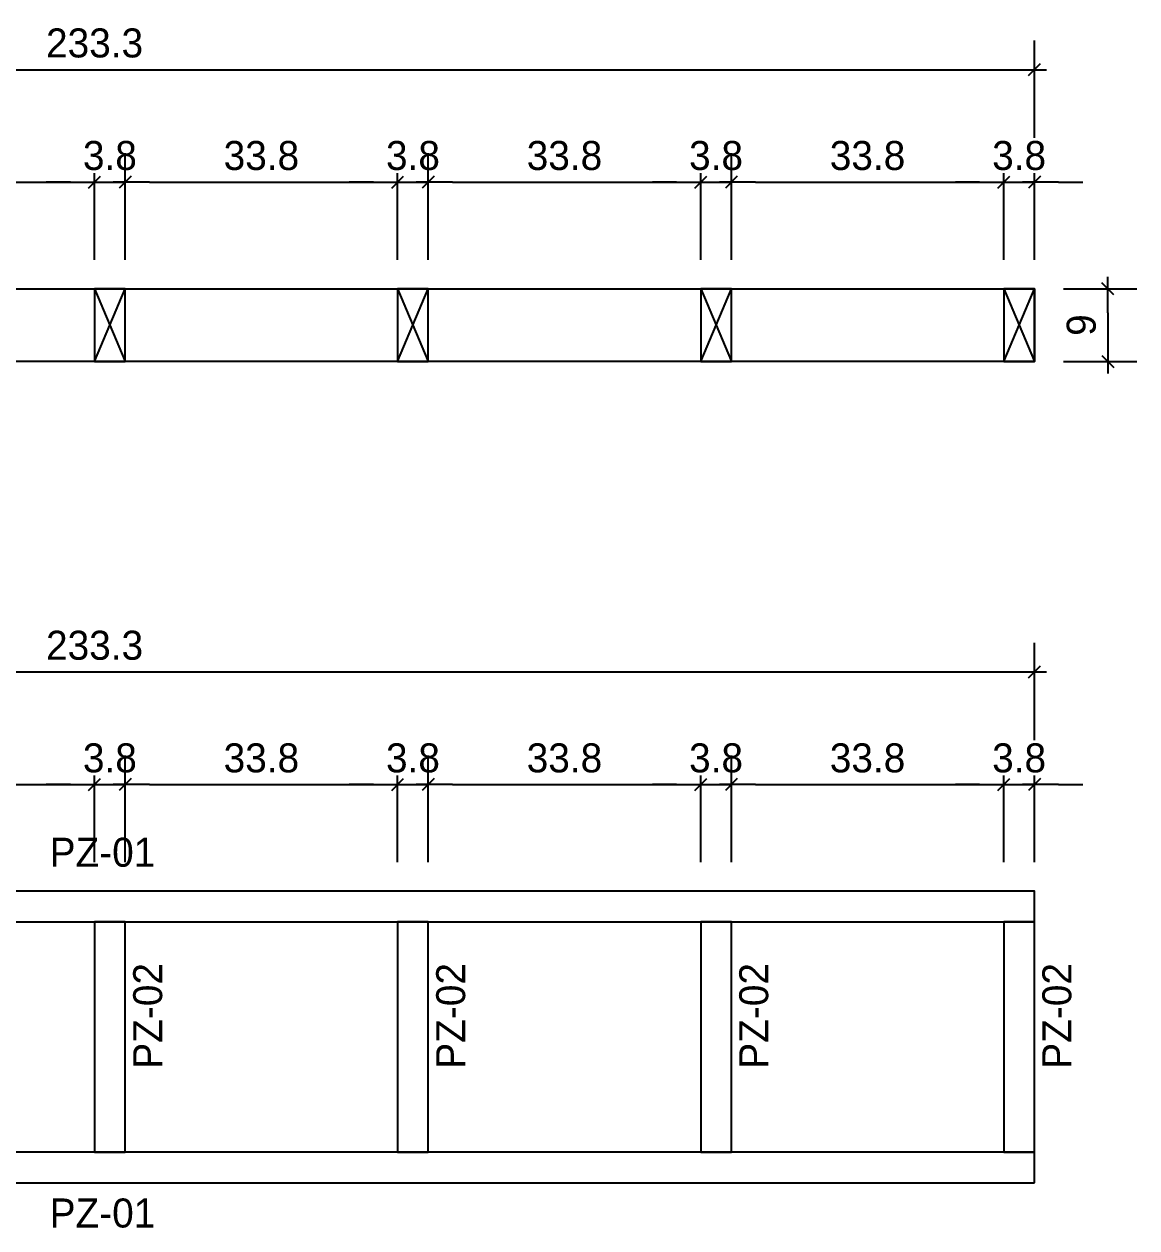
# Model space of a CAD drawing. Header units: millimetres. Extents: x 19458 to 19801, y 4351 to 4752.
# Drawn here: x 19603.18 to 19604.561, y 4507.331 to 4508.825 of the extents above; entities that cross this region are included whole.
import ezdxf

# ---------------------------------------------------------------- set-up
doc = ezdxf.new("R2010")
doc.units = ezdxf.units.MM
for name, color, linetype in [('0 @ 0.2', 7, 'Continuous'), ('PANELES PARED', 2, 'Continuous'), ('TEXTO @ 0.2', 2, 'Continuous')]:
    doc.layers.add(name, color=color, linetype=linetype)
doc.styles.add('century gothic', font='GOTHIC.TTF')
doc.dimstyles.new('ANOTATIVE CM SMCONSTRUCCIONES', dxfattribs={"dimscale": 0, "dimtxt": 0.18, "dimasz": 0.15, "dimexe": 0.18, "dimexo": 0.18, "dimgap": 0.07, "dimtad": 1, "dimdec": 1, "dimlfac": 100, "dimdsep": 46, "dimtxsty": 'century gothic', "dimblk1": 'FLECHA1', "dimblk2": 'FLECHA1', "dimsah": 1, "dimcen": 0.18, "dimdle": 0.075, "dimclrd": 1, "dimclre": 1, "dimclrt": 2, "dimaunit": 1, "dimadec": 0, "dimazin": 2, "dimtfac": 0.75, "dimtdec": 1, "dimtix": 1, "dimtmove": 2, "dimatfit": 3, "dimfxl": 0.09, "dimtvp": 1.5, "dimtfill": 1, "dimtolj": 1, "dimtzin": 0, "dimarcsym": 0})

# ---------------------------------------------------------------- blocks, each defined once
blk = doc.blocks.new('PL10')
at = {"layer": 'PANELES PARED'}
for points in [[(19479.1545, 4507.4583), (19479.1545, 4507.4963), (19476.822, 4507.4963), (19476.822, 4507.4583)], [(19476.822, 4507.1723), (19476.86, 4507.1723), (19476.86, 4507.4583), (19476.822, 4507.4583)], [(19476.86, 4507.1723), (19476.898, 4507.1723), (19476.898, 4507.4583), (19476.86, 4507.4583)], [(19477.2361, 4507.1723), (19477.2741, 4507.1723), (19477.2741, 4507.4583), (19477.2361, 4507.4583)], [(19477.6121, 4507.1723), (19477.6501, 4507.1723), (19477.6501, 4507.4583), (19477.6121, 4507.4583)], [(19477.9882, 4507.1723), (19478.0262, 4507.1723), (19478.0262, 4507.4583), (19477.9882, 4507.4583)], [(19478.3643, 4507.1723), (19478.4023, 4507.1723), (19478.4023, 4507.4583), (19478.3643, 4507.4583)], [(19478.7404, 4507.1723), (19478.7784, 4507.1723), (19478.7784, 4507.4583), (19478.7404, 4507.4583)], [(19479.1165, 4507.1723), (19479.1545, 4507.1723), (19479.1545, 4507.4583), (19479.1165, 4507.4583)], [(19479.1545, 4507.1343), (19479.1545, 4507.1723), (19476.822, 4507.1723), (19476.822, 4507.1343)]]:
    blk.add_lwpolyline(points, close=True, dxfattribs=at)
blk = doc.blocks.new('FLECHA1')
at = {"color": 1}
blk.add_line((-1, 0), (0.496, 0), dxfattribs=at)
at = {"color": 4}
blk.add_line((-0.246, -0.248), (0.248, 0.25), dxfattribs=at)
blk = doc.blocks.new('*D1387')
at = {"color": 1, "lineweight": -2, "transparency": 16777216}
for p, q in [((19604.4696, 4508.4964), (19604.5608, 4508.4964)), ((19604.5248, 4508.4664), (19604.5248, 4508.4364)), ((19604.4696, 4508.4064), (19604.5608, 4508.4064))]:
    blk.add_line(p, q, dxfattribs=at)
at = {"layer": 'Defpoints', "color": 0, "transparency": 16777216}
for p in [(19604.4336, 4508.4964), (19604.4336, 4508.4064), (19604.5248, 4508.4064)]:
    blk.add_point(p, dxfattribs=at)
at = {"color": 1, "lineweight": -2, "transparency": 16777216, "xscale": 0.03, "yscale": 0.03, "zscale": 0.03}
for p, rotation in [((19604.5248, 4508.4964), 90), ((19604.5248, 4508.4064), 270)]:
    blk.add_blockref('FLECHA1', p, dxfattribs=dict(at, rotation=rotation))
at = {"color": 2, "transparency": 16777216, "insert": (19604.4919, 4508.4514), "char_height": 0.036, "attachment_point": 5, "rotation": 90, "style": 'century gothic', "bg_fill": 3, "box_fill_scale": 1.1, "bg_fill_color": 256, "bg_fill_true_color": 13158600, "bg_fill_transparency": 0}
blk.add_mtext('\\A1;9', dxfattribs=at)
blk = doc.blocks.new('PZ1')
at = {"layer": 'PANELES PARED'}
for p, q in [((19503.9863, 4507.8495), (19504.0243, 4507.7595)), ((19503.9863, 4507.7595), (19504.0243, 4507.8495))]:
    blk.add_line(p, q, dxfattribs=at)
blk.add_lwpolyline([(19503.9863, 4507.7595), (19504.0243, 4507.7595), (19504.0243, 4507.8495), (19503.9863, 4507.8495)], close=True, dxfattribs=at)
blk = doc.blocks.new('*D1389')
at = {"color": 1, "lineweight": -2, "transparency": 16777216}
for p, q in [((19602.1011, 4507.7853), (19602.1011, 4508.0571)), ((19604.4336, 4507.7853), (19604.4336, 4508.0571)), ((19602.1311, 4508.0211), (19604.4036, 4508.0211))]:
    blk.add_line(p, q, dxfattribs=at)
at = {"layer": 'Defpoints', "color": 0, "transparency": 16777216}
for p in [(19604.4336, 4508.0211), (19602.1011, 4507.7493), (19604.4336, 4507.7493)]:
    blk.add_point(p, dxfattribs=at)
at = {"color": 1, "lineweight": -2, "transparency": 16777216, "xscale": 0.03, "yscale": 0.03, "zscale": 0.03, "rotation": 180}
blk.add_blockref('FLECHA1', (19602.1011, 4508.0211), dxfattribs=at)
at = {"color": 1, "lineweight": -2, "transparency": 16777216, "xscale": 0.03, "yscale": 0.03, "zscale": 0.03}
blk.add_blockref('FLECHA1', (19604.4336, 4508.0211), dxfattribs=at)
at = {"color": 2, "transparency": 16777216, "insert": (19603.2673, 4508.054), "char_height": 0.036, "attachment_point": 5, "style": 'century gothic', "bg_fill": 3, "box_fill_scale": 1.1, "bg_fill_color": 256, "bg_fill_true_color": 13158600, "bg_fill_transparency": 0}
blk.add_mtext('\\A1;233.3', dxfattribs=at)
blk = doc.blocks.new('*D1395')
at = {"color": 1, "lineweight": -2, "transparency": 16777216}
for p, q in [((19602.9292, 4507.7853), (19602.9292, 4507.9174)), ((19603.2673, 4507.7853), (19603.2673, 4507.9174)), ((19602.9592, 4507.8814), (19603.2373, 4507.8814))]:
    blk.add_line(p, q, dxfattribs=at)
at = {"layer": 'Defpoints', "color": 0, "transparency": 16777216}
for p in [(19603.2673, 4507.8814), (19602.9292, 4507.7493), (19603.2673, 4507.7493)]:
    blk.add_point(p, dxfattribs=at)
at = {"color": 1, "lineweight": -2, "transparency": 16777216, "xscale": 0.03, "yscale": 0.03, "zscale": 0.03, "rotation": 180}
blk.add_blockref('FLECHA1', (19602.9292, 4507.8814), dxfattribs=at)
at = {"color": 1, "lineweight": -2, "transparency": 16777216, "xscale": 0.03, "yscale": 0.03, "zscale": 0.03}
blk.add_blockref('FLECHA1', (19603.2673, 4507.8814), dxfattribs=at)
at = {"color": 2, "transparency": 16777216, "insert": (19603.0983, 4507.9143), "char_height": 0.036, "attachment_point": 5, "style": 'century gothic', "bg_fill": 3, "box_fill_scale": 1.1, "bg_fill_color": 256, "bg_fill_true_color": 13158600, "bg_fill_transparency": 0}
blk.add_mtext('\\A1;33.8', dxfattribs=at)
blk = doc.blocks.new('*D1396')
at = {"color": 1, "lineweight": -2, "transparency": 16777216}
for p, q in [((19603.2673, 4507.7853), (19603.2673, 4507.9174)), ((19603.3053, 4507.7853), (19603.3053, 4507.9174)), ((19603.2373, 4507.8814), (19603.2073, 4507.8814)), ((19603.2673, 4507.8814), (19603.3053, 4507.8814)), ((19603.3353, 4507.8814), (19603.3653, 4507.8814))]:
    blk.add_line(p, q, dxfattribs=at)
at = {"layer": 'Defpoints', "color": 0, "transparency": 16777216}
for p in [(19603.3053, 4507.8814), (19603.2673, 4507.7493), (19603.3053, 4507.7493)]:
    blk.add_point(p, dxfattribs=at)
at = {"color": 1, "lineweight": -2, "transparency": 16777216, "xscale": 0.03, "yscale": 0.03, "zscale": 0.03}
blk.add_blockref('FLECHA1', (19603.2673, 4507.8814), dxfattribs=at)
at = {"color": 1, "lineweight": -2, "transparency": 16777216, "xscale": 0.03, "yscale": 0.03, "zscale": 0.03, "rotation": 180}
blk.add_blockref('FLECHA1', (19603.3053, 4507.8814), dxfattribs=at)
at = {"color": 2, "transparency": 16777216, "insert": (19603.2863, 4507.9143), "char_height": 0.036, "attachment_point": 5, "style": 'century gothic', "bg_fill": 3, "box_fill_scale": 1.1, "bg_fill_color": 256, "bg_fill_true_color": 13158600, "bg_fill_transparency": 0}
blk.add_mtext('\\A1;3.8', dxfattribs=at)
blk = doc.blocks.new('*D1397')
at = {"color": 1, "lineweight": -2, "transparency": 16777216}
for p, q in [((19603.3053, 4507.7853), (19603.3053, 4507.9174)), ((19603.6434, 4507.7853), (19603.6434, 4507.9174)), ((19603.3353, 4507.8814), (19603.6134, 4507.8814))]:
    blk.add_line(p, q, dxfattribs=at)
at = {"layer": 'Defpoints', "color": 0, "transparency": 16777216}
for p in [(19603.6434, 4507.8814), (19603.3053, 4507.7493), (19603.6434, 4507.7493)]:
    blk.add_point(p, dxfattribs=at)
at = {"color": 1, "lineweight": -2, "transparency": 16777216, "xscale": 0.03, "yscale": 0.03, "zscale": 0.03, "rotation": 180}
blk.add_blockref('FLECHA1', (19603.3053, 4507.8814), dxfattribs=at)
at = {"color": 1, "lineweight": -2, "transparency": 16777216, "xscale": 0.03, "yscale": 0.03, "zscale": 0.03}
blk.add_blockref('FLECHA1', (19603.6434, 4507.8814), dxfattribs=at)
at = {"color": 2, "transparency": 16777216, "insert": (19603.4743, 4507.9143), "char_height": 0.036, "attachment_point": 5, "style": 'century gothic', "bg_fill": 3, "box_fill_scale": 1.1, "bg_fill_color": 256, "bg_fill_true_color": 13158600, "bg_fill_transparency": 0}
blk.add_mtext('\\A1;33.8', dxfattribs=at)
blk = doc.blocks.new('*D1398')
at = {"color": 1, "lineweight": -2, "transparency": 16777216}
for p, q in [((19603.6434, 4507.7853), (19603.6434, 4507.9174)), ((19603.6814, 4507.7853), (19603.6814, 4507.9174)), ((19603.6134, 4507.8814), (19603.5834, 4507.8814)), ((19603.6434, 4507.8814), (19603.6814, 4507.8814)), ((19603.7114, 4507.8814), (19603.7414, 4507.8814))]:
    blk.add_line(p, q, dxfattribs=at)
at = {"layer": 'Defpoints', "color": 0, "transparency": 16777216}
for p in [(19603.6814, 4507.8814), (19603.6434, 4507.7493), (19603.6814, 4507.7493)]:
    blk.add_point(p, dxfattribs=at)
at = {"color": 1, "lineweight": -2, "transparency": 16777216, "xscale": 0.03, "yscale": 0.03, "zscale": 0.03}
blk.add_blockref('FLECHA1', (19603.6434, 4507.8814), dxfattribs=at)
at = {"color": 1, "lineweight": -2, "transparency": 16777216, "xscale": 0.03, "yscale": 0.03, "zscale": 0.03, "rotation": 180}
blk.add_blockref('FLECHA1', (19603.6814, 4507.8814), dxfattribs=at)
at = {"color": 2, "transparency": 16777216, "insert": (19603.6624, 4507.9143), "char_height": 0.036, "attachment_point": 5, "style": 'century gothic', "bg_fill": 3, "box_fill_scale": 1.1, "bg_fill_color": 256, "bg_fill_true_color": 13158600, "bg_fill_transparency": 0}
blk.add_mtext('\\A1;3.8', dxfattribs=at)
blk = doc.blocks.new('*D1399')
at = {"color": 1, "lineweight": -2, "transparency": 16777216}
for p, q in [((19603.6814, 4507.7853), (19603.6814, 4507.9174)), ((19604.0195, 4507.7853), (19604.0195, 4507.9174)), ((19603.7114, 4507.8814), (19603.9895, 4507.8814))]:
    blk.add_line(p, q, dxfattribs=at)
at = {"layer": 'Defpoints', "color": 0, "transparency": 16777216}
for p in [(19604.0195, 4507.8814), (19603.6814, 4507.7493), (19604.0195, 4507.7493)]:
    blk.add_point(p, dxfattribs=at)
at = {"color": 1, "lineweight": -2, "transparency": 16777216, "xscale": 0.03, "yscale": 0.03, "zscale": 0.03, "rotation": 180}
blk.add_blockref('FLECHA1', (19603.6814, 4507.8814), dxfattribs=at)
at = {"color": 1, "lineweight": -2, "transparency": 16777216, "xscale": 0.03, "yscale": 0.03, "zscale": 0.03}
blk.add_blockref('FLECHA1', (19604.0195, 4507.8814), dxfattribs=at)
at = {"color": 2, "transparency": 16777216, "insert": (19603.8504, 4507.9143), "char_height": 0.036, "attachment_point": 5, "style": 'century gothic', "bg_fill": 3, "box_fill_scale": 1.1, "bg_fill_color": 256, "bg_fill_true_color": 13158600, "bg_fill_transparency": 0}
blk.add_mtext('\\A1;33.8', dxfattribs=at)
blk = doc.blocks.new('*D1400')
at = {"color": 1, "lineweight": -2, "transparency": 16777216}
for p, q in [((19604.0195, 4507.7853), (19604.0195, 4507.9174)), ((19604.0575, 4507.7853), (19604.0575, 4507.9174)), ((19603.9895, 4507.8814), (19603.9595, 4507.8814)), ((19604.0195, 4507.8814), (19604.0575, 4507.8814)), ((19604.0875, 4507.8814), (19604.1175, 4507.8814))]:
    blk.add_line(p, q, dxfattribs=at)
at = {"layer": 'Defpoints', "color": 0, "transparency": 16777216}
for p in [(19604.0575, 4507.8814), (19604.0195, 4507.7493), (19604.0575, 4507.7493)]:
    blk.add_point(p, dxfattribs=at)
at = {"color": 1, "lineweight": -2, "transparency": 16777216, "xscale": 0.03, "yscale": 0.03, "zscale": 0.03}
blk.add_blockref('FLECHA1', (19604.0195, 4507.8814), dxfattribs=at)
at = {"color": 1, "lineweight": -2, "transparency": 16777216, "xscale": 0.03, "yscale": 0.03, "zscale": 0.03, "rotation": 180}
blk.add_blockref('FLECHA1', (19604.0575, 4507.8814), dxfattribs=at)
at = {"color": 2, "transparency": 16777216, "insert": (19604.0385, 4507.9143), "char_height": 0.036, "attachment_point": 5, "style": 'century gothic', "bg_fill": 3, "box_fill_scale": 1.1, "bg_fill_color": 256, "bg_fill_true_color": 13158600, "bg_fill_transparency": 0}
blk.add_mtext('\\A1;3.8', dxfattribs=at)
blk = doc.blocks.new('*D1401')
at = {"color": 1, "lineweight": -2, "transparency": 16777216}
for p, q in [((19604.0575, 4507.7853), (19604.0575, 4507.9174)), ((19604.3956, 4507.7853), (19604.3956, 4507.9174)), ((19604.0875, 4507.8814), (19604.3656, 4507.8814))]:
    blk.add_line(p, q, dxfattribs=at)
at = {"layer": 'Defpoints', "color": 0, "transparency": 16777216}
for p in [(19604.3956, 4507.8814), (19604.0575, 4507.7493), (19604.3956, 4507.7493)]:
    blk.add_point(p, dxfattribs=at)
at = {"color": 1, "lineweight": -2, "transparency": 16777216, "xscale": 0.03, "yscale": 0.03, "zscale": 0.03, "rotation": 180}
blk.add_blockref('FLECHA1', (19604.0575, 4507.8814), dxfattribs=at)
at = {"color": 1, "lineweight": -2, "transparency": 16777216, "xscale": 0.03, "yscale": 0.03, "zscale": 0.03}
blk.add_blockref('FLECHA1', (19604.3956, 4507.8814), dxfattribs=at)
at = {"color": 2, "transparency": 16777216, "insert": (19604.2265, 4507.9143), "char_height": 0.036, "attachment_point": 5, "style": 'century gothic', "bg_fill": 3, "box_fill_scale": 1.1, "bg_fill_color": 256, "bg_fill_true_color": 13158600, "bg_fill_transparency": 0}
blk.add_mtext('\\A1;33.8', dxfattribs=at)
blk = doc.blocks.new('*D1402')
at = {"color": 1, "lineweight": -2, "transparency": 16777216}
for p, q in [((19604.3956, 4507.7853), (19604.3956, 4507.9174)), ((19604.4336, 4507.7853), (19604.4336, 4507.9174)), ((19604.3656, 4507.8814), (19604.3356, 4507.8814)), ((19604.3956, 4507.8814), (19604.4336, 4507.8814)), ((19604.4636, 4507.8814), (19604.4936, 4507.8814))]:
    blk.add_line(p, q, dxfattribs=at)
at = {"layer": 'Defpoints', "color": 0, "transparency": 16777216}
for p in [(19604.4336, 4507.8814), (19604.3956, 4507.7493), (19604.4336, 4507.7493)]:
    blk.add_point(p, dxfattribs=at)
at = {"color": 1, "lineweight": -2, "transparency": 16777216, "xscale": 0.03, "yscale": 0.03, "zscale": 0.03}
blk.add_blockref('FLECHA1', (19604.3956, 4507.8814), dxfattribs=at)
at = {"color": 1, "lineweight": -2, "transparency": 16777216, "xscale": 0.03, "yscale": 0.03, "zscale": 0.03, "rotation": 180}
blk.add_blockref('FLECHA1', (19604.4336, 4507.8814), dxfattribs=at)
at = {"color": 2, "transparency": 16777216, "insert": (19604.4146, 4507.9143), "char_height": 0.036, "attachment_point": 5, "style": 'century gothic', "bg_fill": 3, "box_fill_scale": 1.1, "bg_fill_color": 256, "bg_fill_true_color": 13158600, "bg_fill_transparency": 0}
blk.add_mtext('\\A1;3.8', dxfattribs=at)
blk = doc.blocks.new('*D1404')
at = {"color": 1, "lineweight": -2, "transparency": 16777216}
for p, q in [((19602.1011, 4508.5324), (19602.1011, 4508.8042)), ((19604.4336, 4508.5324), (19604.4336, 4508.8042)), ((19602.1311, 4508.7682), (19604.4036, 4508.7682))]:
    blk.add_line(p, q, dxfattribs=at)
at = {"layer": 'Defpoints', "color": 0, "transparency": 16777216}
for p in [(19604.4336, 4508.7682), (19602.1011, 4508.4964), (19604.4336, 4508.4964)]:
    blk.add_point(p, dxfattribs=at)
at = {"color": 1, "lineweight": -2, "transparency": 16777216, "xscale": 0.03, "yscale": 0.03, "zscale": 0.03, "rotation": 180}
blk.add_blockref('FLECHA1', (19602.1011, 4508.7682), dxfattribs=at)
at = {"color": 1, "lineweight": -2, "transparency": 16777216, "xscale": 0.03, "yscale": 0.03, "zscale": 0.03}
blk.add_blockref('FLECHA1', (19604.4336, 4508.7682), dxfattribs=at)
at = {"color": 2, "transparency": 16777216, "insert": (19603.2673, 4508.8011), "char_height": 0.036, "attachment_point": 5, "style": 'century gothic', "bg_fill": 3, "box_fill_scale": 1.1, "bg_fill_color": 256, "bg_fill_true_color": 13158600, "bg_fill_transparency": 0}
blk.add_mtext('\\A1;233.3', dxfattribs=at)
blk = doc.blocks.new('*D1410')
at = {"color": 1, "lineweight": -2, "transparency": 16777216}
for p, q in [((19602.9292, 4508.5324), (19602.9292, 4508.6646)), ((19603.2673, 4508.5324), (19603.2673, 4508.6646)), ((19602.9592, 4508.6286), (19603.2373, 4508.6286))]:
    blk.add_line(p, q, dxfattribs=at)
at = {"layer": 'Defpoints', "color": 0, "transparency": 16777216}
for p in [(19603.2673, 4508.6286), (19602.9292, 4508.4964), (19603.2673, 4508.4964)]:
    blk.add_point(p, dxfattribs=at)
at = {"color": 1, "lineweight": -2, "transparency": 16777216, "xscale": 0.03, "yscale": 0.03, "zscale": 0.03, "rotation": 180}
blk.add_blockref('FLECHA1', (19602.9292, 4508.6286), dxfattribs=at)
at = {"color": 1, "lineweight": -2, "transparency": 16777216, "xscale": 0.03, "yscale": 0.03, "zscale": 0.03}
blk.add_blockref('FLECHA1', (19603.2673, 4508.6286), dxfattribs=at)
at = {"color": 2, "transparency": 16777216, "insert": (19603.0983, 4508.6615), "char_height": 0.036, "attachment_point": 5, "style": 'century gothic', "bg_fill": 3, "box_fill_scale": 1.1, "bg_fill_color": 256, "bg_fill_true_color": 13158600, "bg_fill_transparency": 0}
blk.add_mtext('\\A1;33.8', dxfattribs=at)
blk = doc.blocks.new('*D1411')
at = {"color": 1, "lineweight": -2, "transparency": 16777216}
for p, q in [((19603.2673, 4508.5324), (19603.2673, 4508.6646)), ((19603.3053, 4508.5324), (19603.3053, 4508.6646)), ((19603.2373, 4508.6286), (19603.2073, 4508.6286)), ((19603.2673, 4508.6286), (19603.3053, 4508.6286)), ((19603.3353, 4508.6286), (19603.3653, 4508.6286))]:
    blk.add_line(p, q, dxfattribs=at)
at = {"layer": 'Defpoints', "color": 0, "transparency": 16777216}
for p in [(19603.3053, 4508.6286), (19603.2673, 4508.4964), (19603.3053, 4508.4964)]:
    blk.add_point(p, dxfattribs=at)
at = {"color": 1, "lineweight": -2, "transparency": 16777216, "xscale": 0.03, "yscale": 0.03, "zscale": 0.03}
blk.add_blockref('FLECHA1', (19603.2673, 4508.6286), dxfattribs=at)
at = {"color": 1, "lineweight": -2, "transparency": 16777216, "xscale": 0.03, "yscale": 0.03, "zscale": 0.03, "rotation": 180}
blk.add_blockref('FLECHA1', (19603.3053, 4508.6286), dxfattribs=at)
at = {"color": 2, "transparency": 16777216, "insert": (19603.2863, 4508.6615), "char_height": 0.036, "attachment_point": 5, "style": 'century gothic', "bg_fill": 3, "box_fill_scale": 1.1, "bg_fill_color": 256, "bg_fill_true_color": 13158600, "bg_fill_transparency": 0}
blk.add_mtext('\\A1;3.8', dxfattribs=at)
blk = doc.blocks.new('*D1412')
at = {"color": 1, "lineweight": -2, "transparency": 16777216}
for p, q in [((19603.3053, 4508.5324), (19603.3053, 4508.6646)), ((19603.6434, 4508.5324), (19603.6434, 4508.6646)), ((19603.3353, 4508.6286), (19603.6134, 4508.6286))]:
    blk.add_line(p, q, dxfattribs=at)
at = {"layer": 'Defpoints', "color": 0, "transparency": 16777216}
for p in [(19603.6434, 4508.6286), (19603.3053, 4508.4964), (19603.6434, 4508.4964)]:
    blk.add_point(p, dxfattribs=at)
at = {"color": 1, "lineweight": -2, "transparency": 16777216, "xscale": 0.03, "yscale": 0.03, "zscale": 0.03, "rotation": 180}
blk.add_blockref('FLECHA1', (19603.3053, 4508.6286), dxfattribs=at)
at = {"color": 1, "lineweight": -2, "transparency": 16777216, "xscale": 0.03, "yscale": 0.03, "zscale": 0.03}
blk.add_blockref('FLECHA1', (19603.6434, 4508.6286), dxfattribs=at)
at = {"color": 2, "transparency": 16777216, "insert": (19603.4743, 4508.6615), "char_height": 0.036, "attachment_point": 5, "style": 'century gothic', "bg_fill": 3, "box_fill_scale": 1.1, "bg_fill_color": 256, "bg_fill_true_color": 13158600, "bg_fill_transparency": 0}
blk.add_mtext('\\A1;33.8', dxfattribs=at)
blk = doc.blocks.new('*D1413')
at = {"color": 1, "lineweight": -2, "transparency": 16777216}
for p, q in [((19603.6434, 4508.5324), (19603.6434, 4508.6646)), ((19603.6814, 4508.5324), (19603.6814, 4508.6646)), ((19603.6134, 4508.6286), (19603.5834, 4508.6286)), ((19603.6434, 4508.6286), (19603.6814, 4508.6286)), ((19603.7114, 4508.6286), (19603.7414, 4508.6286))]:
    blk.add_line(p, q, dxfattribs=at)
at = {"layer": 'Defpoints', "color": 0, "transparency": 16777216}
for p in [(19603.6814, 4508.6286), (19603.6434, 4508.4964), (19603.6814, 4508.4964)]:
    blk.add_point(p, dxfattribs=at)
at = {"color": 1, "lineweight": -2, "transparency": 16777216, "xscale": 0.03, "yscale": 0.03, "zscale": 0.03}
blk.add_blockref('FLECHA1', (19603.6434, 4508.6286), dxfattribs=at)
at = {"color": 1, "lineweight": -2, "transparency": 16777216, "xscale": 0.03, "yscale": 0.03, "zscale": 0.03, "rotation": 180}
blk.add_blockref('FLECHA1', (19603.6814, 4508.6286), dxfattribs=at)
at = {"color": 2, "transparency": 16777216, "insert": (19603.6624, 4508.6615), "char_height": 0.036, "attachment_point": 5, "style": 'century gothic', "bg_fill": 3, "box_fill_scale": 1.1, "bg_fill_color": 256, "bg_fill_true_color": 13158600, "bg_fill_transparency": 0}
blk.add_mtext('\\A1;3.8', dxfattribs=at)
blk = doc.blocks.new('*D1414')
at = {"color": 1, "lineweight": -2, "transparency": 16777216}
for p, q in [((19603.6814, 4508.5324), (19603.6814, 4508.6646)), ((19604.0195, 4508.5324), (19604.0195, 4508.6646)), ((19603.7114, 4508.6286), (19603.9895, 4508.6286))]:
    blk.add_line(p, q, dxfattribs=at)
at = {"layer": 'Defpoints', "color": 0, "transparency": 16777216}
for p in [(19604.0195, 4508.6286), (19603.6814, 4508.4964), (19604.0195, 4508.4964)]:
    blk.add_point(p, dxfattribs=at)
at = {"color": 1, "lineweight": -2, "transparency": 16777216, "xscale": 0.03, "yscale": 0.03, "zscale": 0.03, "rotation": 180}
blk.add_blockref('FLECHA1', (19603.6814, 4508.6286), dxfattribs=at)
at = {"color": 1, "lineweight": -2, "transparency": 16777216, "xscale": 0.03, "yscale": 0.03, "zscale": 0.03}
blk.add_blockref('FLECHA1', (19604.0195, 4508.6286), dxfattribs=at)
at = {"color": 2, "transparency": 16777216, "insert": (19603.8504, 4508.6615), "char_height": 0.036, "attachment_point": 5, "style": 'century gothic', "bg_fill": 3, "box_fill_scale": 1.1, "bg_fill_color": 256, "bg_fill_true_color": 13158600, "bg_fill_transparency": 0}
blk.add_mtext('\\A1;33.8', dxfattribs=at)
blk = doc.blocks.new('*D1415')
at = {"color": 1, "lineweight": -2, "transparency": 16777216}
for p, q in [((19604.0195, 4508.5324), (19604.0195, 4508.6646)), ((19604.0575, 4508.5324), (19604.0575, 4508.6646)), ((19603.9895, 4508.6286), (19603.9595, 4508.6286)), ((19604.0195, 4508.6286), (19604.0575, 4508.6286)), ((19604.0875, 4508.6286), (19604.1175, 4508.6286))]:
    blk.add_line(p, q, dxfattribs=at)
at = {"layer": 'Defpoints', "color": 0, "transparency": 16777216}
for p in [(19604.0575, 4508.6286), (19604.0195, 4508.4964), (19604.0575, 4508.4964)]:
    blk.add_point(p, dxfattribs=at)
at = {"color": 1, "lineweight": -2, "transparency": 16777216, "xscale": 0.03, "yscale": 0.03, "zscale": 0.03}
blk.add_blockref('FLECHA1', (19604.0195, 4508.6286), dxfattribs=at)
at = {"color": 1, "lineweight": -2, "transparency": 16777216, "xscale": 0.03, "yscale": 0.03, "zscale": 0.03, "rotation": 180}
blk.add_blockref('FLECHA1', (19604.0575, 4508.6286), dxfattribs=at)
at = {"color": 2, "transparency": 16777216, "insert": (19604.0385, 4508.6615), "char_height": 0.036, "attachment_point": 5, "style": 'century gothic', "bg_fill": 3, "box_fill_scale": 1.1, "bg_fill_color": 256, "bg_fill_true_color": 13158600, "bg_fill_transparency": 0}
blk.add_mtext('\\A1;3.8', dxfattribs=at)
blk = doc.blocks.new('*D1416')
at = {"color": 1, "lineweight": -2, "transparency": 16777216}
for p, q in [((19604.0575, 4508.5324), (19604.0575, 4508.6646)), ((19604.3956, 4508.5324), (19604.3956, 4508.6646)), ((19604.0875, 4508.6286), (19604.3656, 4508.6286))]:
    blk.add_line(p, q, dxfattribs=at)
at = {"layer": 'Defpoints', "color": 0, "transparency": 16777216}
for p in [(19604.3956, 4508.6286), (19604.0575, 4508.4964), (19604.3956, 4508.4964)]:
    blk.add_point(p, dxfattribs=at)
at = {"color": 1, "lineweight": -2, "transparency": 16777216, "xscale": 0.03, "yscale": 0.03, "zscale": 0.03, "rotation": 180}
blk.add_blockref('FLECHA1', (19604.0575, 4508.6286), dxfattribs=at)
at = {"color": 1, "lineweight": -2, "transparency": 16777216, "xscale": 0.03, "yscale": 0.03, "zscale": 0.03}
blk.add_blockref('FLECHA1', (19604.3956, 4508.6286), dxfattribs=at)
at = {"color": 2, "transparency": 16777216, "insert": (19604.2265, 4508.6615), "char_height": 0.036, "attachment_point": 5, "style": 'century gothic', "bg_fill": 3, "box_fill_scale": 1.1, "bg_fill_color": 256, "bg_fill_true_color": 13158600, "bg_fill_transparency": 0}
blk.add_mtext('\\A1;33.8', dxfattribs=at)
blk = doc.blocks.new('*D1417')
at = {"color": 1, "lineweight": -2, "transparency": 16777216}
for p, q in [((19604.3956, 4508.5324), (19604.3956, 4508.6646)), ((19604.4336, 4508.5324), (19604.4336, 4508.6646)), ((19604.3656, 4508.6286), (19604.3356, 4508.6286)), ((19604.3956, 4508.6286), (19604.4336, 4508.6286)), ((19604.4636, 4508.6286), (19604.4936, 4508.6286))]:
    blk.add_line(p, q, dxfattribs=at)
at = {"layer": 'Defpoints', "color": 0, "transparency": 16777216}
for p in [(19604.4336, 4508.6286), (19604.3956, 4508.4964), (19604.4336, 4508.4964)]:
    blk.add_point(p, dxfattribs=at)
at = {"color": 1, "lineweight": -2, "transparency": 16777216, "xscale": 0.03, "yscale": 0.03, "zscale": 0.03}
blk.add_blockref('FLECHA1', (19604.3956, 4508.6286), dxfattribs=at)
at = {"color": 1, "lineweight": -2, "transparency": 16777216, "xscale": 0.03, "yscale": 0.03, "zscale": 0.03, "rotation": 180}
blk.add_blockref('FLECHA1', (19604.4336, 4508.6286), dxfattribs=at)
at = {"color": 2, "transparency": 16777216, "insert": (19604.4146, 4508.6615), "char_height": 0.036, "attachment_point": 5, "style": 'century gothic', "bg_fill": 3, "box_fill_scale": 1.1, "bg_fill_color": 256, "bg_fill_true_color": 13158600, "bg_fill_transparency": 0}
blk.add_mtext('\\A1;3.8', dxfattribs=at)

msp = doc.modelspace()

# ---------------------------------------------------------------- linework, layer by layer
at = {"layer": 'PANELES PARED'}
msp.add_lwpolyline([(19602.1011, 4508.4964), (19604.4336, 4508.4964), (19604.4336, 4508.4064), (19602.1011, 4508.4064)], close=True, dxfattribs=at)

# ---------------------------------------------------------------- block references
for name, p in [('PZ1', (99.281, 0.6469)), ('PZ1', (99.6571, 0.6469)), ('PZ1', (100.0332, 0.6469)), ('PL10', (125.2791, 0.253))]:
    msp.add_blockref(name, p)

# ---------------------------------------------------------------- texts
at = {"layer": 'TEXTO @ 0.2', "color": 2, "char_height": 0.036, "width": 0.095414, "attachment_point": 1, "rotation": 90, "style": 'century gothic'}
for insert in [(19603.3152, 4507.529), (19603.6912, 4507.529), (19604.0673, 4507.529), (19604.4434, 4507.529)]:
    msp.add_mtext('PZ-02 ', dxfattribs=dict(at, insert=insert))
at = {"layer": 'TEXTO @ 0.2', "color": 2, "insert": (19603.2116, 4507.368), "char_height": 0.036, "width": 0.095414, "attachment_point": 1, "style": 'century gothic'}
msp.add_mtext('PZ-01 ', dxfattribs=at)

# ---------------------------------------------------------------- next in the draw order: dimensions: what is measured, and where the dimension line sits
at = {"layer": '0 @ 0.2'}
dim = msp.add_linear_dim(base=(19604.5248, 4508.4064), p1=(19604.4336, 4508.4964), p2=(19604.4336, 4508.4064), angle=90, dimstyle='ANOTATIVE CM SMCONSTRUCCIONES', override={"dimscale": 0.2, "dimtix": 1, "dimtofl": 1, "dimtmove": 2, "dimatfit": 3}, dxfattribs=at)
dim.commit()
dim.dimension.update_dxf_attribs({"geometry": '*D1387', "text_midpoint": (19604.4919, 4508.4514)})
dim = msp.add_linear_dim(base=(19604.43357, 4508.0211), p1=(19602.10105, 4507.74926), p2=(19604.43357, 4507.74926), dimstyle='ANOTATIVE CM SMCONSTRUCCIONES', override={"dimscale": 0.2, "dimtix": 1, "dimtofl": 1, "dimtmove": 2, "dimatfit": 3}, dxfattribs=at)
dim.commit()
dim.dimension.update_dxf_attribs({"geometry": '*D1389', "text_midpoint": (19603.26731, 4508.05401)})

# ---------------------------------------------------------------- next in the draw order: block references
msp.add_blockref('PZ1', (100.4093, 0.6469))

# ---------------------------------------------------------------- next in the draw order: dimensions: what is measured, and where the dimension line sits
dim = msp.add_linear_dim(base=(19603.2673, 4507.8814), p1=(19602.9292, 4507.7493), p2=(19603.2673, 4507.7493), dimstyle='ANOTATIVE CM SMCONSTRUCCIONES', override={"dimscale": 0.2, "dimtix": 1, "dimtofl": 1, "dimtmove": 2, "dimatfit": 3}, dxfattribs=at)
dim.commit()
dim.dimension.update_dxf_attribs({"geometry": '*D1395', "text_midpoint": (19603.0983, 4507.9143)})

# ---------------------------------------------------------------- next in the draw order: dimensions: what is measured, and where the dimension line sits
for base, p1, p2, picture, middle in [((19604.43357, 4508.76822), (19602.10105, 4508.49638), (19604.43357, 4508.49638), '*D1404', (19603.26731, 4508.80113)), ((19603.3053, 4507.8814), (19603.2673, 4507.7493), (19603.3053, 4507.7493), '*D1396', (19603.2863, 4507.9143))]:
    dim = msp.add_linear_dim(base=base, p1=p1, p2=p2, dimstyle='ANOTATIVE CM SMCONSTRUCCIONES', override={"dimscale": 0.2, "dimtix": 1, "dimtofl": 1, "dimtmove": 2, "dimatfit": 3}, dxfattribs=at)
    dim.commit()
    dim.dimension.update_dxf_attribs({"geometry": picture, "text_midpoint": middle})

# ---------------------------------------------------------------- next in the draw order: dimensions: what is measured, and where the dimension line sits
for base, p1, p2, picture, middle in [((19603.2673, 4508.6286), (19602.9292, 4508.4964), (19603.2673, 4508.4964), '*D1410', (19603.0983, 4508.6615)), ((19603.6434, 4507.8814), (19603.3053, 4507.7493), (19603.6434, 4507.7493), '*D1397', (19603.4743, 4507.9143))]:
    dim = msp.add_linear_dim(base=base, p1=p1, p2=p2, dimstyle='ANOTATIVE CM SMCONSTRUCCIONES', override={"dimscale": 0.2, "dimtix": 1, "dimtofl": 1, "dimtmove": 2, "dimatfit": 3}, dxfattribs=at)
    dim.commit()
    dim.dimension.update_dxf_attribs({"geometry": picture, "text_midpoint": middle})

# ---------------------------------------------------------------- next in the draw order: texts
at = {"layer": 'TEXTO @ 0.2', "color": 2, "insert": (19603.2116, 4507.8155), "char_height": 0.036, "width": 0.095414, "attachment_point": 1, "style": 'century gothic'}
msp.add_mtext('PZ-01 ', dxfattribs=at)

# ---------------------------------------------------------------- next in the draw order: dimensions: what is measured, and where the dimension line sits
at = {"layer": '0 @ 0.2'}
for base, p1, p2, picture, middle in [((19603.3053, 4508.6286), (19603.2673, 4508.4964), (19603.3053, 4508.4964), '*D1411', (19603.2863, 4508.6615)), ((19603.6814, 4507.8814), (19603.6434, 4507.7493), (19603.6814, 4507.7493), '*D1398', (19603.6624, 4507.9143))]:
    dim = msp.add_linear_dim(base=base, p1=p1, p2=p2, dimstyle='ANOTATIVE CM SMCONSTRUCCIONES', override={"dimscale": 0.2, "dimtix": 1, "dimtofl": 1, "dimtmove": 2, "dimatfit": 3}, dxfattribs=at)
    dim.commit()
    dim.dimension.update_dxf_attribs({"geometry": picture, "text_midpoint": middle})

# ---------------------------------------------------------------- next in the draw order: dimensions: what is measured, and where the dimension line sits
for base, p1, p2, picture, middle in [((19603.6434, 4508.6286), (19603.3053, 4508.4964), (19603.6434, 4508.4964), '*D1412', (19603.4743, 4508.6615)), ((19604.0195, 4507.8814), (19603.6814, 4507.7493), (19604.0195, 4507.7493), '*D1399', (19603.8504, 4507.9143))]:
    dim = msp.add_linear_dim(base=base, p1=p1, p2=p2, dimstyle='ANOTATIVE CM SMCONSTRUCCIONES', override={"dimscale": 0.2, "dimtix": 1, "dimtofl": 1, "dimtmove": 2, "dimatfit": 3}, dxfattribs=at)
    dim.commit()
    dim.dimension.update_dxf_attribs({"geometry": picture, "text_midpoint": middle})

# ---------------------------------------------------------------- next in the draw order: dimensions: what is measured, and where the dimension line sits
for base, p1, p2, picture, middle in [((19603.6814, 4508.6286), (19603.6434, 4508.4964), (19603.6814, 4508.4964), '*D1413', (19603.6624, 4508.6615)), ((19604.0575, 4507.8814), (19604.0195, 4507.7493), (19604.0575, 4507.7493), '*D1400', (19604.0385, 4507.9143))]:
    dim = msp.add_linear_dim(base=base, p1=p1, p2=p2, dimstyle='ANOTATIVE CM SMCONSTRUCCIONES', override={"dimscale": 0.2, "dimtix": 1, "dimtofl": 1, "dimtmove": 2, "dimatfit": 3}, dxfattribs=at)
    dim.commit()
    dim.dimension.update_dxf_attribs({"geometry": picture, "text_midpoint": middle})

# ---------------------------------------------------------------- next in the draw order: dimensions: what is measured, and where the dimension line sits
for base, p1, p2, picture, middle in [((19604.0195, 4508.6286), (19603.6814, 4508.4964), (19604.0195, 4508.4964), '*D1414', (19603.8504, 4508.6615)), ((19604.3956, 4507.8814), (19604.0575, 4507.7493), (19604.3956, 4507.7493), '*D1401', (19604.2265, 4507.9143))]:
    dim = msp.add_linear_dim(base=base, p1=p1, p2=p2, dimstyle='ANOTATIVE CM SMCONSTRUCCIONES', override={"dimscale": 0.2, "dimtix": 1, "dimtofl": 1, "dimtmove": 2, "dimatfit": 3}, dxfattribs=at)
    dim.commit()
    dim.dimension.update_dxf_attribs({"geometry": picture, "text_midpoint": middle})

# ---------------------------------------------------------------- next in the draw order: dimensions: what is measured, and where the dimension line sits
for base, p1, p2, picture, middle in [((19604.0575, 4508.6286), (19604.0195, 4508.4964), (19604.0575, 4508.4964), '*D1415', (19604.0385, 4508.6615)), ((19604.4336, 4507.8814), (19604.3956, 4507.7493), (19604.4336, 4507.7493), '*D1402', (19604.4146, 4507.9143))]:
    dim = msp.add_linear_dim(base=base, p1=p1, p2=p2, dimstyle='ANOTATIVE CM SMCONSTRUCCIONES', override={"dimscale": 0.2, "dimtix": 1, "dimtofl": 1, "dimtmove": 2, "dimatfit": 3}, dxfattribs=at)
    dim.commit()
    dim.dimension.update_dxf_attribs({"geometry": picture, "text_midpoint": middle})

# ---------------------------------------------------------------- next in the draw order: dimensions: what is measured, and where the dimension line sits
dim = msp.add_linear_dim(base=(19604.3956, 4508.6286), p1=(19604.0575, 4508.4964), p2=(19604.3956, 4508.4964), dimstyle='ANOTATIVE CM SMCONSTRUCCIONES', override={"dimscale": 0.2, "dimtix": 1, "dimtofl": 1, "dimtmove": 2, "dimatfit": 3}, dxfattribs=at)
dim.commit()
dim.dimension.update_dxf_attribs({"geometry": '*D1416', "text_midpoint": (19604.2265, 4508.6615)})

# ---------------------------------------------------------------- next in the draw order: dimensions: what is measured, and where the dimension line sits
dim = msp.add_linear_dim(base=(19604.4336, 4508.6286), p1=(19604.3956, 4508.4964), p2=(19604.4336, 4508.4964), dimstyle='ANOTATIVE CM SMCONSTRUCCIONES', override={"dimscale": 0.2, "dimtix": 1, "dimtofl": 1, "dimtmove": 2, "dimatfit": 3}, dxfattribs=at)
dim.commit()
dim.dimension.update_dxf_attribs({"geometry": '*D1417', "text_midpoint": (19604.4146, 4508.6615)})

doc.saveas('drawing.dxf')
